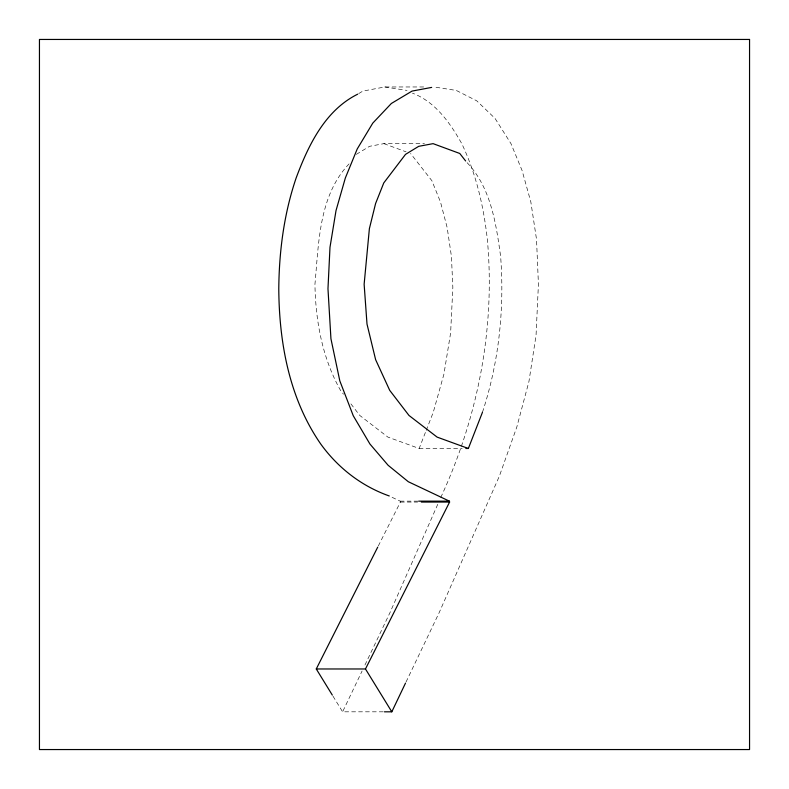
<?xml version="1.0" encoding="UTF-8"?>
<svg xmlns="http://www.w3.org/2000/svg" width="789" height="789" viewBox="0 0 789 789"><rect width="100%" height="100%" fill="white"/><g stroke="black" fill="none" stroke-linecap="round" stroke-linejoin="round"><path stroke-width="0.59" stroke-dasharray="3.94 2.96" d="M482.464 412.282C498.944 362.161 504.565 308.884 500.62 256.346C496.015 223.179 490.797 186.934 466.368 161.913M350.898 403.869L359.794 415.458L387.912 437.106L419.156 448.487L425.764 431.514M426.208 430.38L433.269 412.282L443.921 374.173L450.618 332.948L452.847 287.364L451.426 256.346L447.156 227.557L440.489 202.004L431.869 180.691L410.556 153.47M437.747 504.329L390.032 612.511L364.212 666.577M440.726 497.573C477.996 417.194 495.453 327.79 487.326 239.333C483.677 206.343 476.092 173.728 461.772 143.647C450.115 123.005 435.508 101.889 412.45 93.151M383.198 711.816L342.604 711.816L362.102 670.995M406.029 682.021L439.226 612.511L499.368 476.161L516.805 427.066L528.936 381.541L536.047 335.345L538.423 284.237L536.52 239.333L530.829 201.895L522.071 170.483L510.976 143.647L495.048 118.429L476.714 100.805L456.269 90.429L433.98 86.968M378.276 546.037L400.408 502.051L400.181 501.153L389.085 495.906M349.083 163.885C318.677 195.919 318.835 243.081 314.939 284.237C315.561 321.024 322.336 357.989 340.513 390.358L343.481 394.214M356.332 154.358L369.528 146.33L383.888 143.647L424.482 143.647M358.719 93.575L362.861 91.09L384.785 86.968L424.147 86.968M419.156 448.487L462.196 448.487M400.181 501.153L418.634 501.153M400.408 502.051L417.628 502.051M384.785 86.968L407.075 90.429M383.888 143.647L406.118 151.833M332.978 696.145L342.604 711.816"/><path stroke-width="1.18" d="M465.885 448.487L468.35 448.487L482.464 412.282M384.421 711.816L391.808 711.816L405.507 683.126M377.724 547.142L316.271 668.973L332.327 695.099M431.672 87.401L412.055 91.09L391.354 103.477L372.783 123.114L357.21 149.003L345.335 178.018L336.015 210.594L329.989 247.302L327.977 288.705L330.936 338.747L339.812 380.87L353.255 415.734L369.933 444.02L388.119 465.283L408.317 481.734L449.385 501.153L449.602 502.051L365.475 668.973L391.808 711.816M357.683 94.187C325.038 110.361 308.252 145.442 296.131 178.018C284.02 213.651 279.119 251.168 278.783 288.705C279.128 342.899 289.356 398.731 320.738 444.02C337.919 467.808 361.372 486.054 389.085 495.906M418.634 501.153L449.385 501.153M421.316 502.051L449.602 502.051M316.271 668.973L365.475 668.973M468.35 448.487L437.106 437.106L408.988 415.458L389.717 390.358L375.623 359.666L367.003 324.072L364.133 284.237L369.38 228.672L375.594 203.513L383.77 182.93L405.526 154.358L418.722 146.33L433.092 143.647L459.76 153.47L465.638 160.976M749.55 39.45L39.45 39.45L39.45 749.55L749.55 749.55L749.55 39.45"/></g></svg>
